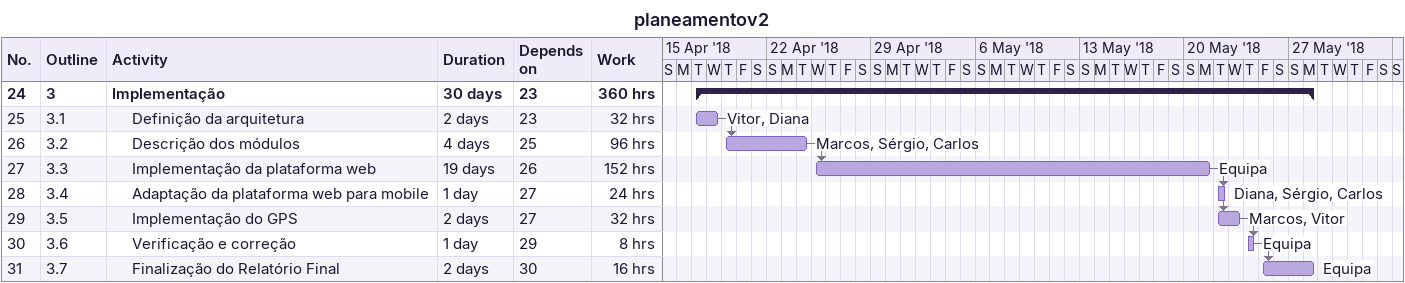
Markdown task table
planeamentov2

| ID | WBS | Task | Duration | Start | Finish | Predecessors | Resources | Work (h) |
|---|---|---|---|---|---|---|---|---|
| 24 | 3 | **Implementação** | 30d | 2018-04-17 | 2018-05-28 | 23 |  | 360 |
| 25 | 3.1 | Definição da arquitetura | 2d | 2018-04-17 | 2018-04-18 | 23 | Vitor, Diana | 32 |
| 26 | 3.2 | Descrição dos módulos | 4d | 2018-04-19 | 2018-04-24 | 25 | Marcos, Sérgio, Carlos | 96 |
| 27 | 3.3 | Implementação da plataforma web | 19d | 2018-04-25 | 2018-05-21 | 26 | Equipa | 152 |
| 28 | 3.4 | Adaptação da plataforma web para mobile | 1d | 2018-05-22 | 2018-05-22 | 27 | Diana, Sérgio, Carlos | 24 |
| 29 | 3.5 | Implementação do GPS | 2d | 2018-05-22 | 2018-05-23 | 27 | Marcos, Vitor | 32 |
| 30 | 3.6 | Verificação e correção | 1d | 2018-05-24 | 2018-05-24 | 29 | Equipa | 8 |
| 31 | 3.7 | Finalização do Relatório Final | 2d | 2018-05-25 | 2018-05-28 | 30 | Equipa | 16 |
